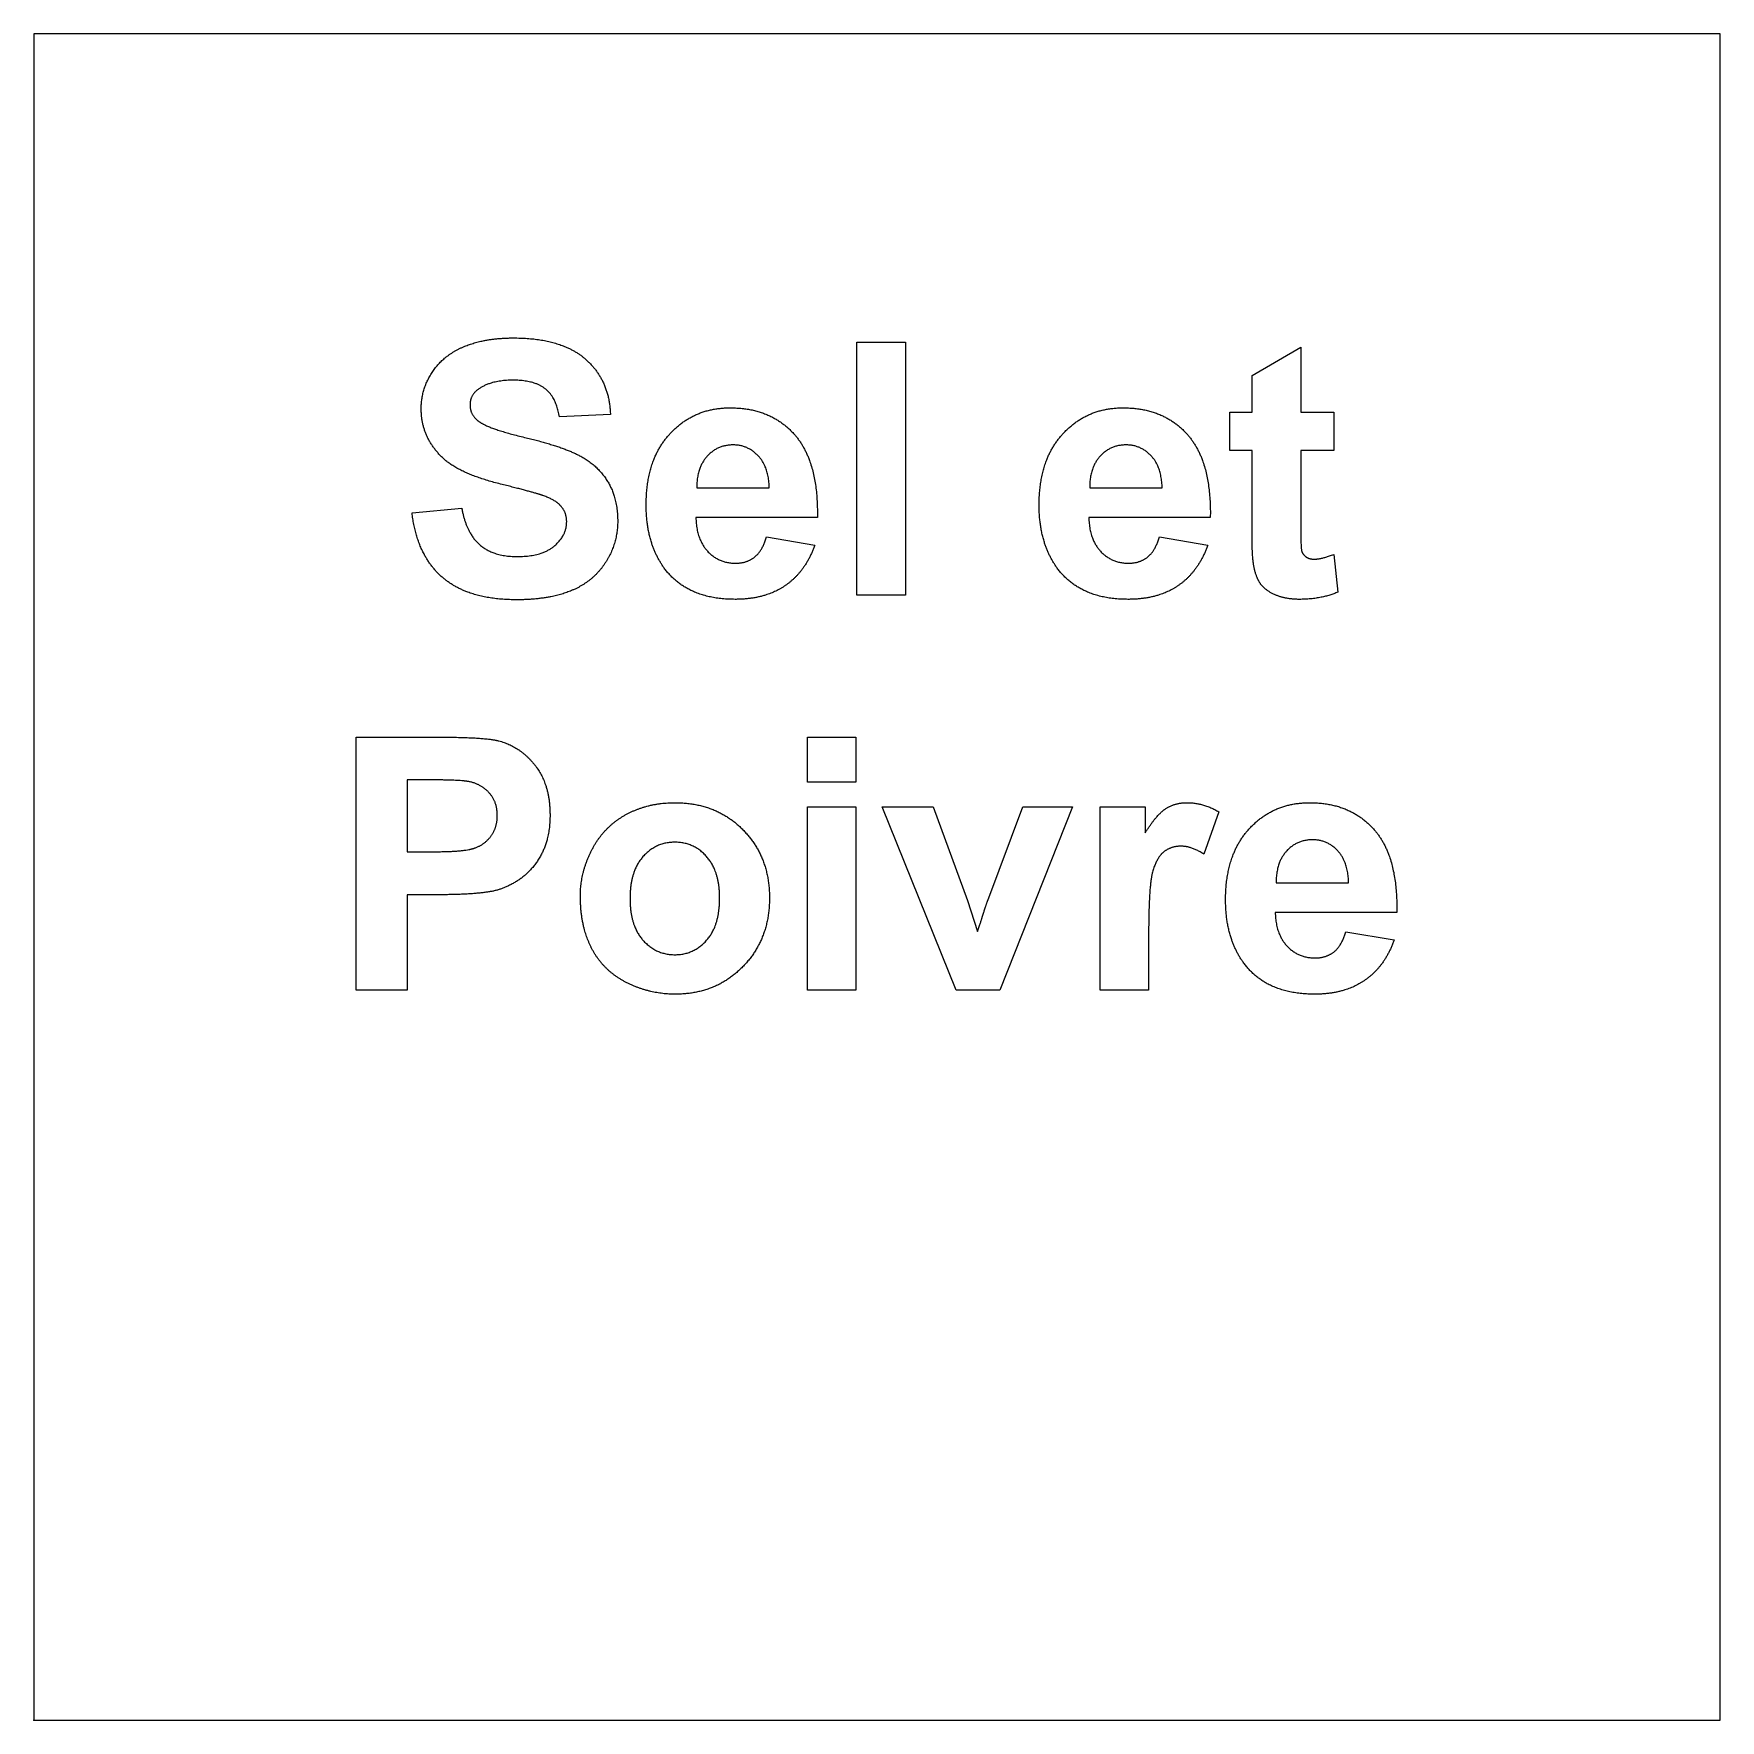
# Model space of a CAD drawing. Header units: centimetres. Extents: x 0 to 16, y 0 to 16.
import ezdxf

# ---------------------------------------------------------------- set-up
doc = ezdxf.new("R2010")
doc.units = ezdxf.units.CM
doc.header["$MEASUREMENT"] = 0
doc.layers.add('bold_sat_s_et_p_box v3_Sketch1', color=7, linetype='Continuous')

msp = doc.modelspace()

# ---------------------------------------------------------------- linework, layer by layer
at = {"layer": 'bold_sat_s_et_p_box v3_Sketch1'}
for p, q in [((16, 16), (0, 16)), ((0, 16), (0, 0)), ((16, 0), (16, 16)), ((7.809, 10.673), (7.809, 13.073)), ((7.809, 13.073), (8.269, 13.073)), ((8.269, 13.073), (8.269, 10.673)), ((11.558, 12.757), (12.02, 13.025)), ((12.02, 13.025), (12.02, 12.411)), ((11.558, 12.411), (11.558, 12.757)), ((5.471, 12.387), (4.987, 12.366)), ((11.347, 12.045), (11.347, 12.411)), ((11.347, 12.411), (11.558, 12.411)), ((12.02, 12.411), (12.334, 12.411)), ((12.334, 12.411), (12.334, 12.045)), ((11.558, 12.045), (11.347, 12.045)), ((11.558, 11.287), (11.558, 12.045)), ((12.334, 12.045), (12.02, 12.045)), ((12.02, 12.045), (12.02, 11.344)), ((6.29, 11.691), (6.978, 11.691)), ((10.018, 11.691), (10.705, 11.691)), ((3.589, 11.454), (4.06, 11.5)), ((7.434, 11.41), (6.282, 11.41)), ((11.162, 11.41), (10.01, 11.41)), ((6.951, 11.226), (7.41, 11.149)), ((10.679, 11.226), (11.138, 11.149)), ((12.333, 11.059), (12.372, 10.702)), ((8.269, 10.673), (7.809, 10.673)), ((3.059, 9.327), (3.837, 9.327)), ((3.059, 6.927), (3.059, 9.327)), ((7.34, 9.327), (7.8, 9.327)), ((7.34, 8.901), (7.34, 9.327)), ((7.8, 9.327), (7.8, 8.901)), ((3.544, 8.921), (3.544, 8.24)), ((3.778, 8.921), (3.544, 8.921)), ((7.8, 8.901), (7.34, 8.901)), ((7.34, 8.666), (7.8, 8.666)), ((7.34, 6.927), (7.34, 8.666)), ((7.8, 8.666), (7.8, 6.927)), ((8.75, 6.927), (8.049, 8.666)), ((8.049, 8.666), (8.532, 8.666)), ((8.532, 8.666), (8.859, 7.778)), ((9.051, 7.778), (9.382, 8.666)), ((9.855, 8.666), (9.164, 6.927)), ((9.382, 8.666), (9.855, 8.666)), ((10.117, 8.666), (10.544, 8.666)), ((10.117, 6.927), (10.117, 8.666)), ((10.544, 8.666), (10.544, 8.419)), ((11.243, 8.618), (11.101, 8.217)), ((3.544, 8.24), (3.809, 8.24)), ((11.787, 7.945), (12.474, 7.945)), ((3.544, 7.832), (3.544, 6.927)), ((3.86, 7.832), (3.544, 7.832)), ((8.859, 7.778), (8.954, 7.482)), ((12.931, 7.664), (11.778, 7.664)), ((10.577, 7.464), (10.577, 6.927)), ((12.448, 7.48), (12.906, 7.404)), ((3.544, 6.927), (3.059, 6.927)), ((7.8, 6.927), (7.34, 6.927)), ((9.164, 6.927), (8.75, 6.927)), ((10.577, 6.927), (10.117, 6.927)), ((0, 0), (16, 0))]:
    msp.add_line(p, q, dxfattribs=at)
for points in [[(3.779, 12.786), (3.883, 12.947), (4.078, 13.03)], [(4.078, 13.03), (4.275, 13.114), (4.551, 13.114)], [(4.551, 13.114), (5.003, 13.114), (5.231, 12.916)], [(5.231, 12.916), (5.46, 12.718), (5.471, 12.387)], [(3.676, 12.444), (3.676, 12.628), (3.779, 12.786)], [(4.547, 12.713), (4.335, 12.713), (4.216, 12.626)], [(4.853, 12.631), (4.751, 12.713), (4.547, 12.713)], [(4.216, 12.626), (4.139, 12.57), (4.139, 12.477)], [(4.987, 12.366), (4.956, 12.551), (4.853, 12.631)], [(3.897, 11.961), (3.676, 12.159), (3.676, 12.444)], [(4.139, 12.477), (4.139, 12.392), (4.211, 12.331)], [(4.211, 12.331), (4.303, 12.254), (4.656, 12.171)], [(6.036, 12.205), (6.262, 12.451), (6.608, 12.451)], [(6.608, 12.451), (6.996, 12.451), (7.22, 12.194)], [(9.764, 12.205), (9.99, 12.451), (10.335, 12.451)], [(10.335, 12.451), (10.723, 12.451), (10.948, 12.194)], [(4.656, 12.171), (5.01, 12.087), (5.178, 11.997)], [(5.81, 11.529), (5.81, 11.961), (6.036, 12.205)], [(7.22, 12.194), (7.444, 11.938), (7.434, 11.41)], [(9.538, 11.529), (9.538, 11.961), (9.764, 12.205)], [(10.948, 12.194), (11.172, 11.938), (11.162, 11.41)], [(6.635, 12.099), (6.485, 12.099), (6.387, 11.989)], [(6.874, 11.994), (6.776, 12.099), (6.635, 12.099)], [(10.363, 12.099), (10.213, 12.099), (10.114, 11.989)], [(10.602, 11.994), (10.504, 12.099), (10.363, 12.099)], [(4.443, 11.724), (4.054, 11.82), (3.897, 11.961)], [(5.178, 11.997), (5.349, 11.909), (5.444, 11.753)], [(6.387, 11.989), (6.288, 11.879), (6.29, 11.691)], [(6.978, 11.691), (6.973, 11.891), (6.874, 11.994)], [(10.114, 11.989), (10.016, 11.879), (10.018, 11.691)], [(10.705, 11.691), (10.7, 11.891), (10.602, 11.994)], [(4.831, 11.619), (4.746, 11.649), (4.443, 11.724)], [(5.444, 11.753), (5.54, 11.599), (5.54, 11.372)], [(5.005, 11.514), (4.956, 11.575), (4.831, 11.619)], [(5.982, 10.93), (5.81, 11.167), (5.81, 11.529)], [(9.71, 10.93), (9.538, 11.167), (9.538, 11.529)], [(3.88, 10.84), (3.636, 11.051), (3.589, 11.454)], [(4.06, 11.5), (4.103, 11.262), (4.232, 11.151)], [(4.936, 11.138), (5.056, 11.238), (5.056, 11.37)], [(5.056, 11.37), (5.056, 11.455), (5.005, 11.514)], [(5.54, 11.372), (5.54, 11.166), (5.426, 10.986)], [(6.282, 11.41), (6.287, 11.205), (6.393, 11.09)], [(10.01, 11.41), (10.014, 11.205), (10.121, 11.09)], [(6.84, 11.036), (6.914, 11.095), (6.951, 11.226)], [(10.568, 11.036), (10.641, 11.095), (10.679, 11.226)], [(11.573, 10.963), (11.558, 11.043), (11.558, 11.287)], [(12.02, 11.344), (12.02, 11.131), (12.028, 11.095)], [(4.232, 11.151), (4.363, 11.04), (4.584, 11.04)], [(4.584, 11.04), (4.818, 11.04), (4.936, 11.138)], [(6.393, 11.09), (6.5, 10.977), (6.658, 10.977)], [(7.41, 11.149), (7.321, 10.897), (7.13, 10.765)], [(10.121, 11.09), (10.227, 10.977), (10.386, 10.977)], [(11.138, 11.149), (11.049, 10.897), (10.858, 10.765)], [(12.028, 11.095), (12.038, 11.061), (12.069, 11.038)], [(12.148, 11.015), (12.211, 11.015), (12.333, 11.059)], [(5.426, 10.986), (5.311, 10.805), (5.102, 10.717)], [(6.653, 10.634), (6.2, 10.634), (5.982, 10.93)], [(6.658, 10.977), (6.766, 10.977), (6.84, 11.036)], [(10.381, 10.634), (9.928, 10.634), (9.71, 10.93)], [(10.386, 10.977), (10.494, 10.977), (10.568, 11.036)], [(11.637, 10.783), (11.591, 10.85), (11.573, 10.963)], [(12.069, 11.038), (12.102, 11.015), (12.148, 11.015)], [(4.579, 10.63), (4.124, 10.63), (3.88, 10.84)], [(7.13, 10.765), (6.94, 10.634), (6.653, 10.634)], [(10.858, 10.765), (10.668, 10.634), (10.381, 10.634)], [(11.784, 10.674), (11.684, 10.717), (11.637, 10.783)], [(5.102, 10.717), (4.892, 10.63), (4.579, 10.63)], [(12.008, 10.634), (11.884, 10.634), (11.784, 10.674)], [(12.372, 10.702), (12.211, 10.634), (12.008, 10.634)], [(3.837, 9.327), (4.279, 9.327), (4.413, 9.291)], [(4.413, 9.291), (4.619, 9.237), (4.759, 9.055)], [(4.759, 9.055), (4.898, 8.875), (4.898, 8.589)], [(4.127, 8.905), (4.04, 8.921), (3.778, 8.921)], [(4.321, 8.798), (4.244, 8.883), (4.127, 8.905)], [(4.398, 8.582), (4.398, 8.713), (4.321, 8.798)], [(5.618, 8.592), (5.826, 8.705), (6.081, 8.705)], [(6.081, 8.705), (6.476, 8.705), (6.728, 8.448)], [(10.544, 8.419), (10.654, 8.594), (10.741, 8.649)], [(10.741, 8.649), (10.829, 8.705), (10.94, 8.705)], [(10.94, 8.705), (11.097, 8.705), (11.243, 8.618)], [(11.533, 8.459), (11.759, 8.705), (12.104, 8.705)], [(12.104, 8.705), (12.492, 8.705), (12.717, 8.448)], [(4.343, 8.396), (4.398, 8.476), (4.398, 8.582)], [(4.898, 8.589), (4.898, 8.368), (4.817, 8.217)], [(5.299, 8.265), (5.412, 8.479), (5.618, 8.592)], [(4.192, 8.278), (4.289, 8.315), (4.343, 8.396)], [(6.083, 8.33), (5.903, 8.33), (5.78, 8.193)], [(6.384, 8.193), (6.263, 8.33), (6.083, 8.33)], [(6.728, 8.448), (6.98, 8.193), (6.98, 7.801)], [(11.307, 7.783), (11.307, 8.216), (11.533, 8.459)], [(12.132, 8.353), (11.981, 8.353), (11.883, 8.243)], [(12.371, 8.248), (12.273, 8.353), (12.132, 8.353)], [(12.717, 8.448), (12.941, 8.193), (12.931, 7.664)], [(3.809, 8.24), (4.095, 8.24), (4.192, 8.278)], [(4.817, 8.217), (4.737, 8.067), (4.613, 7.98)], [(5.186, 7.821), (5.186, 8.05), (5.299, 8.265)], [(5.78, 8.193), (5.657, 8.055), (5.657, 7.796)], [(6.507, 7.8), (6.507, 8.055), (6.384, 8.193)], [(10.721, 8.238), (10.654, 8.186), (10.614, 8.047)], [(10.885, 8.292), (10.788, 8.292), (10.721, 8.238)], [(11.101, 8.217), (10.984, 8.292), (10.885, 8.292)], [(11.883, 8.243), (11.785, 8.134), (11.787, 7.945)], [(12.474, 7.945), (12.469, 8.145), (12.371, 8.248)], [(10.614, 8.047), (10.577, 7.908), (10.577, 7.464)], [(4.362, 7.867), (4.189, 7.832), (3.86, 7.832)], [(4.613, 7.98), (4.49, 7.895), (4.362, 7.867)], [(5.299, 7.312), (5.186, 7.521), (5.186, 7.821)], [(5.657, 7.796), (5.657, 7.538), (5.78, 7.4)], [(6.384, 7.4), (6.507, 7.538), (6.507, 7.8)], [(6.98, 7.801), (6.98, 7.407), (6.725, 7.147)], [(9.002, 7.631), (9.025, 7.705), (9.051, 7.778)], [(11.479, 7.184), (11.307, 7.422), (11.307, 7.783)], [(8.954, 7.482), (8.992, 7.595), (9.002, 7.631)], [(11.778, 7.664), (11.783, 7.459), (11.89, 7.345)], [(5.78, 7.4), (5.903, 7.263), (6.083, 7.263)], [(6.083, 7.263), (6.263, 7.263), (6.384, 7.4)], [(12.337, 7.291), (12.41, 7.35), (12.448, 7.48)], [(12.906, 7.404), (12.818, 7.151), (12.626, 7.019)], [(5.628, 6.996), (5.412, 7.104), (5.299, 7.312)], [(11.89, 7.345), (11.996, 7.232), (12.155, 7.232)], [(12.155, 7.232), (12.263, 7.232), (12.337, 7.291)], [(6.725, 7.147), (6.471, 6.888), (6.085, 6.888)], [(12.15, 6.888), (11.697, 6.888), (11.479, 7.184)], [(6.085, 6.888), (5.846, 6.888), (5.628, 6.996)], [(12.626, 7.019), (12.437, 6.888), (12.15, 6.888)]]:
    msp.add_open_spline(points, degree=2, dxfattribs=at)
msp.add_point((0, 0), dxfattribs=at)

doc.saveas('drawing.dxf')
